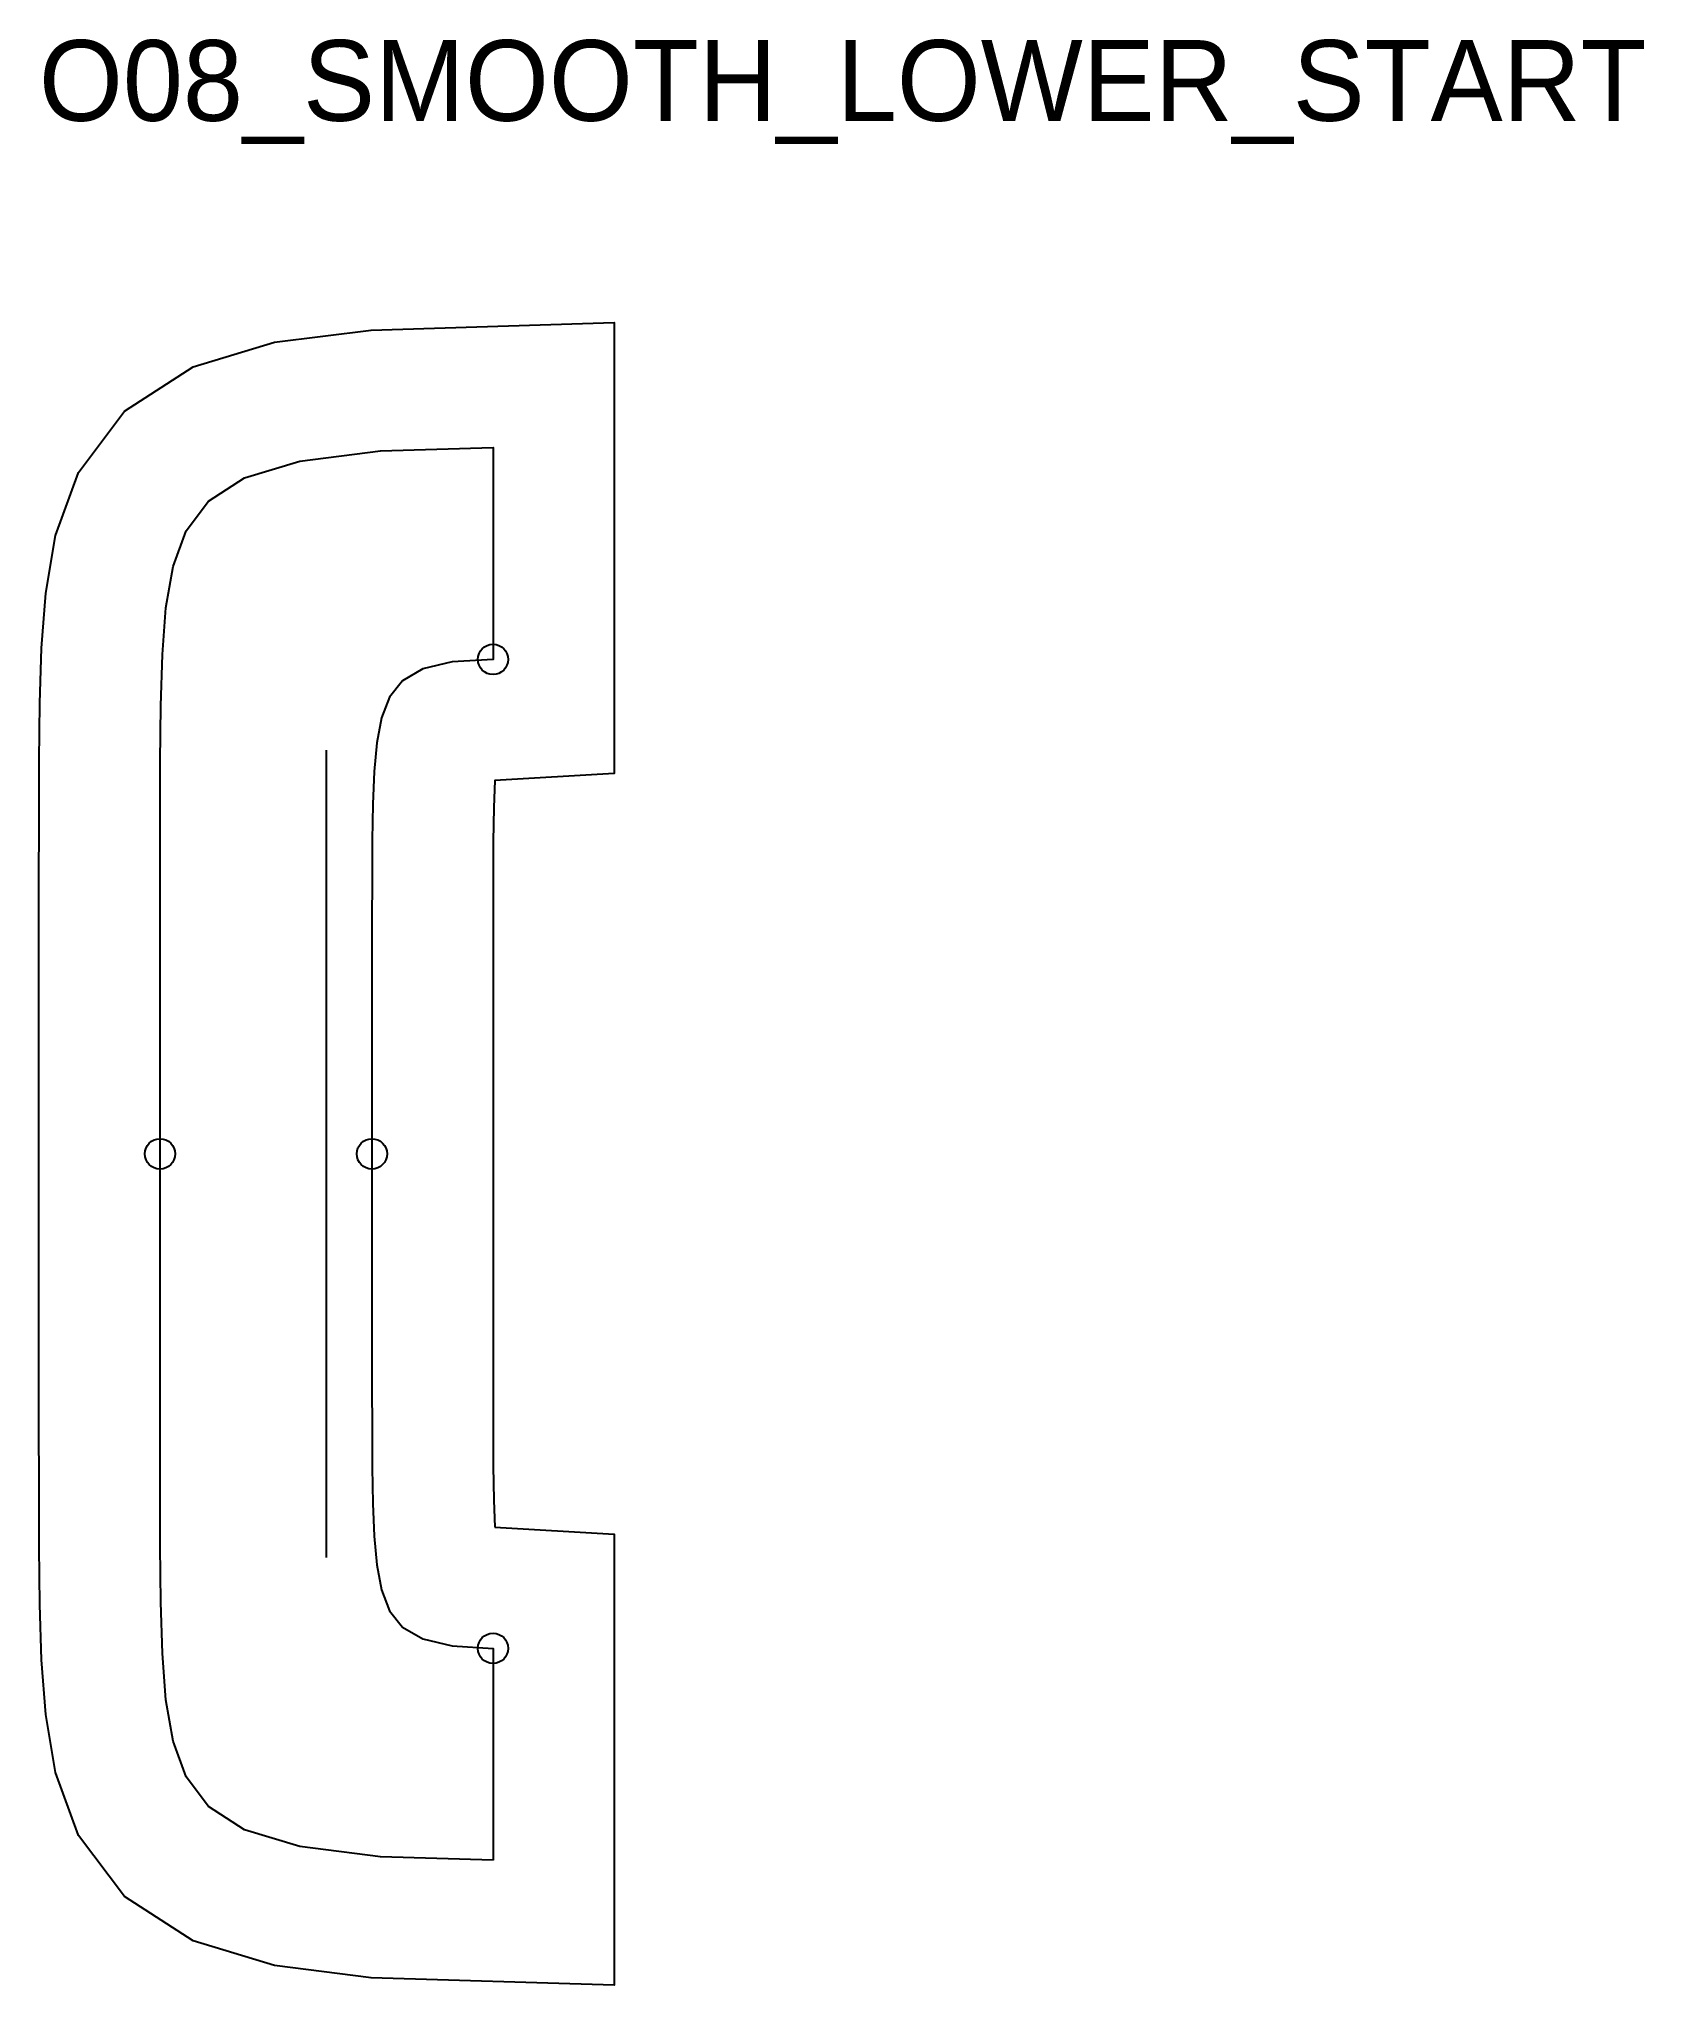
# Model space of a CAD drawing. Header units: millimetres. Extents: x -45 to 114, y -12 to 180.
import ezdxf

# ---------------------------------------------------------------- set-up
doc = ezdxf.new("R2010")
doc.units = ezdxf.units.MM
for name, color, linetype in [('CUT', 1, 'Continuous'), ('GRAIN', 3, 'Continuous'), ('ID', 7, 'Continuous'), ('NOTCH', 2, 'Continuous'), ('SEAM', 5, 'Continuous')]:
    doc.layers.add(name, color=color, linetype=linetype)

msp = doc.modelspace()

# ---------------------------------------------------------------- linework, layer by layer
at = {"layer": 'CUT'}
msp.add_lwpolyline([(0.19, 33.01), (12, 32.32), (12, -12.37), (-12.09, -11.64), (-21.67, -10.43), (-29.73, -7.98), (-36.51, -3.6), (-41.08, 2.47), (-43.36, 8.71), (-44.33, 14.43), (-44.74, 19.87), (-44.91, 25.34), (-44.97, 31.02), (-44.99, 36.98), (-45, 43.2), (-45, 49.68), (-45, 56.34), (-45, 63.14), (-45, 70), (-45, 76.86), (-45, 83.66), (-45, 90.32), (-45, 96.79), (-44.99, 103.02), (-44.97, 108.98), (-44.91, 114.66), (-44.74, 120.13), (-44.33, 125.57), (-43.36, 131.29), (-41.08, 137.53), (-36.51, 143.6), (-29.73, 147.98), (-21.67, 150.43), (-12.09, 151.64), (12, 152.37), (12, 107.68), (0.19, 106.99), (0.08, 104.32), (0.03, 100.96), (0.01, 97.18), (0, 93.09), (0, 88.75), (0, 84.22), (0, 79.56), (0, 74.8), (0, 70), (0, 65.2), (0, 60.44), (0, 55.78), (0, 51.25), (0, 46.91), (0.01, 42.82), (0.03, 39.04), (0.08, 35.68), (0.19, 33.01)], close=True, dxfattribs=at)
at = {"layer": 'GRAIN'}
msp.add_line((-16.5, 30), (-16.5, 110), dxfattribs=at)
at = {"layer": 'NOTCH'}
for centre in [(0, 119), (-33, 70), (-12, 70), (0, 21)]:
    msp.add_circle(centre, 1.5, dxfattribs=at)
at = {"layer": 'SEAM'}
msp.add_lwpolyline([(0, 0), (-11.16, 0.34), (-19.15, 1.35), (-24.63, 3.01), (-28.21, 5.33), (-30.42, 8.27), (-31.71, 11.8), (-32.41, 15.89), (-32.76, 20.5), (-32.91, 25.59), (-32.97, 31.11), (-32.99, 37), (-33, 43.21), (-33, 49.68), (-33, 56.34), (-33, 63.14), (-33, 70), (-33, 76.86), (-33, 83.66), (-33, 90.32), (-33, 96.79), (-32.99, 103), (-32.97, 108.89), (-32.91, 114.41), (-32.76, 119.5), (-32.41, 124.11), (-31.71, 128.2), (-30.42, 131.73), (-28.21, 134.67), (-24.63, 136.99), (-19.15, 138.65), (-11.16, 139.66), (0, 140), (0, 119), (-4.06, 118.76), (-6.96, 118.06), (-8.96, 116.89), (-10.26, 115.27), (-11.06, 113.21), (-11.53, 110.74), (-11.79, 107.88), (-11.91, 104.65), (-11.97, 101.09), (-11.99, 97.22), (-12, 93.1), (-12, 88.75), (-12, 84.22), (-12, 79.56), (-12, 74.8), (-12, 70), (-12, 65.2), (-12, 60.44), (-12, 55.78), (-12, 51.25), (-12, 46.9), (-11.99, 42.78), (-11.97, 38.91), (-11.91, 35.35), (-11.79, 32.12), (-11.53, 29.26), (-11.06, 26.79), (-10.26, 24.73), (-8.96, 23.11), (-6.96, 21.94), (-4.06, 21.24), (0, 21)], close=True, dxfattribs=at)

# ---------------------------------------------------------------- texts
at = {"layer": 'ID'}
msp.add_text('O08_SMOOTH_LOWER_START', height=8, dxfattribs=at).set_placement((-45, 172.37))

doc.saveas('drawing.dxf')
